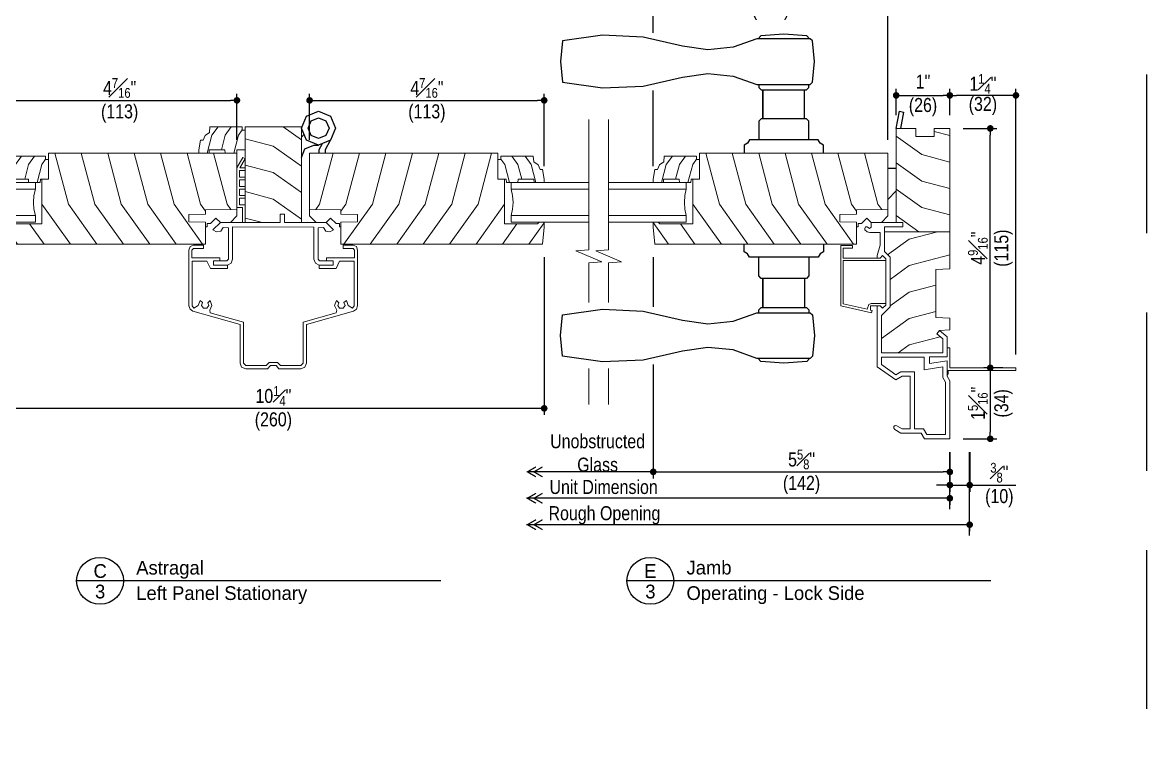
# Model space of a CAD drawing. Extents: x 0 to 323, y 0 to 44.
# Drawn here: x 80.74 to 102, y 22 to 35.99 of the extents above; entities that cross this region are included whole.
import ezdxf
from ezdxf.enums import TextEntityAlignment as Align

# ---------------------------------------------------------------- set-up
doc = ezdxf.new("R2010")
doc.units = 0
doc.header["$LTSCALE"] = 6
doc.header["$MEASUREMENT"] = 0
doc.linetypes.add('DASHED', pattern=[0.75, 0.5, -0.25])
doc.layers.get('0').update_dxf_attribs({"linetype": 'CONTINUOUS'})
doc.layers.get('Defpoints').update_dxf_attribs({"linetype": 'CONTINUOUS'})
for name, color, linetype in [('A-ANNO-DIMS', 3, 'CONTINUOUS'), ('A-ANNO-TEXT', 4, 'CONTINUOUS'), ('A-DETL-MBND', 8, 'CONTINUOUS')]:
    doc.layers.add(name, color=color, linetype=linetype)
doc.layers.add('A-DETL-MCUT', color=6, linetype='CONTINUOUS', lineweight=20)
doc.layers.add('A-DETL-PATT', color=8, linetype='CONTINUOUS', lineweight=5)
doc.layers.add('PLOT VIEW', color=1, linetype='DASHED', plot=False)
doc.styles.add('ADF Text', font='FRABK.TTF', dxfattribs={"width": 0.85})
doc.dimstyles.new('ADF 3 inches equals 1 foot', dxfattribs={"dimtxt": 0.265625, "dimasz": 0.125, "dimexe": 0.125, "dimexo": 0.25, "dimgap": 0.03125, "dimtad": 1, "dimdec": 6, "dimzin": 3, "dimdsep": 46, "dimlunit": 4, "dimtxsty": 'ADF Text', "dimblk": 'DOT', "dimcen": 0, "dimclrd": 256, "dimclre": 256, "dimclrt": 256, "dimadec": 0, "dimazin": 0, "dimtfac": 0.7, "dimtdec": 6, "dimtix": 1, "dimtmove": 0, "dimatfit": 0, "dimldrblk": 'DOT', "dimfxl": 0, "dimfrac": 1, "dimtolj": 1, "dimtzin": 4, "dimlwd": -1, "dimlwe": -1, "dimarcsym": 0})

# ---------------------------------------------------------------- blocks, each defined once
blk = doc.blocks.new('AW Detail Tag-flat-3')
at = {"layer": 'A-ANNO-TEXT'}
blk.add_line((6.886, 0), (0, 0), dxfattribs=at)
blk.add_circle((0.443, 0), 0.443, dxfattribs=at)
blk = doc.blocks.new('200 Series Sections')
at = {"layer": 'PLOT VIEW'}
blk.add_lwpolyline([(0, 44), (34, 44), (34, 0), (0, 0)], close=True, dxfattribs=at)
blk = doc.blocks.new('_DOT')
at = {"color": 0, "linetype": 'ByBlock'}
blk.add_line((-0.5, 0), (-1, 0), dxfattribs=at)
at = {"color": 0, "linetype": 'ByBlock', "const_width": 0.5}
blk.add_lwpolyline([(-0.25, 0, 1), (0.25, 0, 1)], format="xyb", close=True, dxfattribs=at)
blk = doc.blocks.new('*D128')
at = {"layer": 'A-ANNO-DIMS', "transparency": 16777216}
for p, q in [((98.53, 33.982), (99.17, 33.982)), ((99.045, 29.576), (99.045, 33.857)), ((99.28, 29.451), (98.92, 29.451))]:
    blk.add_line(p, q, dxfattribs=at)
at = {"layer": 'Defpoints', "color": 0, "transparency": 16777216}
for p in [(98.28, 33.982), (99.045, 33.982), (99.53, 29.451)]:
    blk.add_point(p, dxfattribs=at)
at = {"layer": 'A-ANNO-DIMS', "transparency": 16777216, "xscale": 0.125, "yscale": 0.125, "zscale": 0.125}
for p, rotation in [((99.045, 33.982), 90), ((99.045, 29.451), 270)]:
    blk.add_blockref('_DOT', p, dxfattribs=dict(at, rotation=rotation))
at = {"layer": 'A-ANNO-DIMS', "transparency": 16777216, "insert": (99.045, 31.716), "char_height": 0.26562, "attachment_point": 5, "rotation": 90, "style": 'ADF Text'}
blk.add_mtext('\\A1;4{\\H0.700000x;\\S9#16;}"\\P\\f [;\\fFranklin Gothic Book;(115)\\f]', dxfattribs=at)
blk = doc.blocks.new('*D129')
at = {"layer": 'A-ANNO-DIMS', "transparency": 16777216}
for p, q in [((99.28, 29.451), (98.92, 29.451)), ((99.045, 29.326), (99.045, 28.232)), ((98.53, 28.107), (99.17, 28.107))]:
    blk.add_line(p, q, dxfattribs=at)
at = {"layer": 'Defpoints', "color": 0, "transparency": 16777216}
for p in [(99.53, 29.451), (98.28, 28.107), (99.045, 28.107)]:
    blk.add_point(p, dxfattribs=at)
at = {"layer": 'A-ANNO-DIMS', "transparency": 16777216, "xscale": 0.125, "yscale": 0.125, "zscale": 0.125}
for p, rotation in [((99.045, 29.451), 90), ((99.045, 28.107), 270)]:
    blk.add_blockref('_DOT', p, dxfattribs=dict(at, rotation=rotation))
at = {"layer": 'A-ANNO-DIMS', "transparency": 16777216, "insert": (99.045, 28.779), "char_height": 0.26562, "attachment_point": 5, "rotation": 90, "style": 'ADF Text'}
blk.add_mtext('\\A1;1{\\H0.700000x;\\S5#16;}"\\P\\f [;\\fFranklin Gothic Book;(34)\\f]', dxfattribs=at)
blk = doc.blocks.new('*D130')
at = {"layer": 'A-ANNO-DIMS', "transparency": 16777216}
for p, q in [((97.264, 34.232), (97.264, 34.732)), ((98.28, 34.232), (98.28, 34.732)), ((97.389, 34.607), (98.155, 34.607))]:
    blk.add_line(p, q, dxfattribs=at)
at = {"layer": 'Defpoints', "color": 0, "transparency": 16777216}
for p in [(98.28, 34.607), (97.264, 33.982), (98.28, 33.982)]:
    blk.add_point(p, dxfattribs=at)
at = {"layer": 'A-ANNO-DIMS', "transparency": 16777216, "xscale": 0.125, "yscale": 0.125, "zscale": 0.125, "rotation": 180}
blk.add_blockref('_DOT', (97.264, 34.607), dxfattribs=at)
at = {"layer": 'A-ANNO-DIMS', "transparency": 16777216, "xscale": 0.125, "yscale": 0.125, "zscale": 0.125}
blk.add_blockref('_DOT', (98.28, 34.607), dxfattribs=at)
at = {"layer": 'A-ANNO-DIMS', "transparency": 16777216, "insert": (97.772, 34.607), "char_height": 0.26562, "attachment_point": 5, "style": 'ADF Text'}
blk.add_mtext('\\A1;1"\\P\\f [;\\fFranklin Gothic Book;(26)\\f]', dxfattribs=at)
blk = doc.blocks.new('*D131')
at = {"layer": 'A-ANNO-DIMS', "transparency": 16777216}
for p, q in [((98.28, 27.857), (98.28, 27.107)), ((98.655, 27.857), (98.655, 27.107)), ((98.155, 27.232), (98.03, 27.232)), ((98.28, 27.232), (98.655, 27.232)), ((98.78, 27.232), (99.528, 27.232))]:
    blk.add_line(p, q, dxfattribs=at)
at = {"layer": 'Defpoints', "color": 0, "transparency": 16777216}
for p in [(98.28, 28.107), (98.655, 28.107), (98.655, 27.232)]:
    blk.add_point(p, dxfattribs=at)
at = {"layer": 'A-ANNO-DIMS', "transparency": 16777216, "xscale": 0.125, "yscale": 0.125, "zscale": 0.125}
blk.add_blockref('_DOT', (98.28, 27.232), dxfattribs=at)
at = {"layer": 'A-ANNO-DIMS', "transparency": 16777216, "xscale": 0.125, "yscale": 0.125, "zscale": 0.125, "rotation": 180}
blk.add_blockref('_DOT', (98.655, 27.232), dxfattribs=at)
at = {"layer": 'A-ANNO-DIMS', "transparency": 16777216, "insert": (99.216, 27.232), "char_height": 0.26562, "attachment_point": 5, "style": 'ADF Text'}
blk.add_mtext('\\A1;{\\H0.700000x;\\S3#8;}"\\P\\f [;\\fFranklin Gothic Book;(10)\\f]', dxfattribs=at)
blk = doc.blocks.new('*D132')
at = {"layer": 'A-ANNO-DIMS', "transparency": 16777216}
for p, q in [((92.67, 29.514), (92.67, 27.357)), ((98.28, 27.857), (98.28, 27.357)), ((92.795, 27.482), (98.155, 27.482))]:
    blk.add_line(p, q, dxfattribs=at)
at = {"layer": 'Defpoints', "color": 0, "transparency": 16777216}
for p in [(92.67, 29.764), (98.28, 28.107), (98.28, 27.482)]:
    blk.add_point(p, dxfattribs=at)
at = {"layer": 'A-ANNO-DIMS', "transparency": 16777216, "xscale": 0.125, "yscale": 0.125, "zscale": 0.125, "rotation": 180}
blk.add_blockref('_DOT', (92.67, 27.482), dxfattribs=at)
at = {"layer": 'A-ANNO-DIMS', "transparency": 16777216, "xscale": 0.125, "yscale": 0.125, "zscale": 0.125}
blk.add_blockref('_DOT', (98.28, 27.482), dxfattribs=at)
at = {"layer": 'A-ANNO-DIMS', "transparency": 16777216, "insert": (95.475, 27.482), "char_height": 0.26562, "attachment_point": 5, "style": 'ADF Text'}
blk.add_mtext('\\A1;5{\\H0.700000x;\\S5#8;}"\\P\\f [;\\fFranklin Gothic Book;(142)\\f]', dxfattribs=at)
blk = doc.blocks.new('*D133')
at = {"layer": 'A-ANNO-DIMS', "transparency": 16777216}
for p, q in [((92.67, 35.793), (92.67, 36.579)), ((97.108, 33.763), (97.108, 36.579)), ((96.983, 36.454), (92.795, 36.454))]:
    blk.add_line(p, q, dxfattribs=at)
at = {"layer": 'Defpoints', "color": 0, "transparency": 16777216}
for p in [(92.67, 36.454), (92.67, 35.543), (97.108, 33.513)]:
    blk.add_point(p, dxfattribs=at)
at = {"layer": 'A-ANNO-DIMS', "transparency": 16777216, "xscale": 0.125, "yscale": 0.125, "zscale": 0.125, "rotation": 180}
blk.add_blockref('_DOT', (92.67, 36.454), dxfattribs=at)
at = {"layer": 'A-ANNO-DIMS', "transparency": 16777216, "xscale": 0.125, "yscale": 0.125, "zscale": 0.125}
blk.add_blockref('_DOT', (97.108, 36.454), dxfattribs=at)
at = {"layer": 'A-ANNO-DIMS', "transparency": 16777216, "insert": (94.889, 36.454), "char_height": 0.26562, "attachment_point": 5, "style": 'ADF Text'}
blk.add_mtext('\\A1;4{\\H0.700000x;\\S7#16;}"\\P\\f [;\\fFranklin Gothic Book;(113)\\f]', dxfattribs=at)
blk = doc.blocks.new('AW Detail Arrow')
at = {"layer": 'A-ANNO-DIMS', "const_width": 0.0234}
for points in [[(-0.094, 0.286), (0, 0.123), (0.094, 0.286)], [(-0.094, 0.162), (0, 0), (0.094, 0.162)]]:
    blk.add_lwpolyline(points, dxfattribs=at)
blk = doc.blocks.new('AW Detail Arrow Text Right')
at = {"layer": 'A-ANNO-TEXT', "rotation": 270}
for p in [(0, 0), (0, -0.5), (0, -1)]:
    blk.add_blockref('AW Detail Arrow', p, dxfattribs=at)
at = {"layer": 'A-ANNO-DIMS', "char_height": 0.26562, "attachment_point": 5, "style": 'ADF Text'}
for s, insert in [('\\A1;Unobstructed\\PGlass', (1.328, 0.356)), ('\\A1;Unit Dimension', (1.442, -0.288)), ('\\A1;Rough Opening', (1.457, -0.822))]:
    blk.add_mtext(s, dxfattribs=dict(at, insert=insert))
blk = doc.blocks.new('AW Detail Tag-flat-2')
at = {"layer": 'A-ANNO-TEXT'}
blk.add_line((6.886, 0), (0, 0), dxfattribs=at)
blk.add_circle((0.443, 0), 0.443, dxfattribs=at)
blk = doc.blocks.new('*D150')
at = {"layer": 'A-ANNO-DIMS', "transparency": 16777216}
for p, q in [((80.357, 31.544), (80.357, 28.559)), ((90.607, 31.544), (90.607, 28.559)), ((90.482, 28.684), (80.482, 28.684))]:
    blk.add_line(p, q, dxfattribs=at)
at = {"layer": 'Defpoints', "color": 0, "transparency": 16777216}
for p in [(80.357, 31.794), (90.607, 31.794), (80.357, 28.684)]:
    blk.add_point(p, dxfattribs=at)
at = {"layer": 'A-ANNO-DIMS', "transparency": 16777216, "xscale": 0.125, "yscale": 0.125, "zscale": 0.125, "rotation": 180}
blk.add_blockref('_DOT', (80.357, 28.684), dxfattribs=at)
at = {"layer": 'A-ANNO-DIMS', "transparency": 16777216, "xscale": 0.125, "yscale": 0.125, "zscale": 0.125}
blk.add_blockref('_DOT', (90.607, 28.684), dxfattribs=at)
at = {"layer": 'A-ANNO-DIMS', "transparency": 16777216, "insert": (85.484, 28.684), "char_height": 0.26562, "attachment_point": 5, "style": 'ADF Text'}
blk.add_mtext('\\A1;10{\\H0.700000x;\\S1#4;}"\\P\\f [;\\fFranklin Gothic Book;(260)\\f]', dxfattribs=at)
blk = doc.blocks.new('*D151')
at = {"layer": 'A-ANNO-DIMS', "transparency": 16777216}
for p, q in [((80.357, 33.269), (80.357, 34.638)), ((80.482, 34.513), (84.67, 34.513)), ((84.795, 33.763), (84.795, 34.638))]:
    blk.add_line(p, q, dxfattribs=at)
at = {"layer": 'Defpoints', "color": 0, "transparency": 16777216}
for p in [(84.795, 34.513), (84.795, 33.513), (80.357, 33.019)]:
    blk.add_point(p, dxfattribs=at)
at = {"layer": 'A-ANNO-DIMS', "transparency": 16777216, "xscale": 0.125, "yscale": 0.125, "zscale": 0.125, "rotation": 180}
blk.add_blockref('_DOT', (80.357, 34.513), dxfattribs=at)
at = {"layer": 'A-ANNO-DIMS', "transparency": 16777216, "xscale": 0.125, "yscale": 0.125, "zscale": 0.125}
blk.add_blockref('_DOT', (84.795, 34.513), dxfattribs=at)
at = {"layer": 'A-ANNO-DIMS', "transparency": 16777216, "insert": (82.576, 34.513), "char_height": 0.26562, "attachment_point": 5, "style": 'ADF Text'}
blk.add_mtext('\\A1;4{\\H0.700000x;\\S7#16;}"\\P\\f [;\\fFranklin Gothic Book;(113)\\f]', dxfattribs=at)
blk = doc.blocks.new('*D152')
at = {"layer": 'A-ANNO-DIMS', "transparency": 16777216}
for p, q in [((86.169, 33.763), (86.169, 34.638)), ((86.294, 34.513), (90.482, 34.513)), ((90.607, 33.269), (90.607, 34.638))]:
    blk.add_line(p, q, dxfattribs=at)
at = {"layer": 'Defpoints', "color": 0, "transparency": 16777216}
for p in [(90.607, 34.513), (86.169, 33.513), (90.607, 33.019)]:
    blk.add_point(p, dxfattribs=at)
at = {"layer": 'A-ANNO-DIMS', "transparency": 16777216, "xscale": 0.125, "yscale": 0.125, "zscale": 0.125, "rotation": 180}
blk.add_blockref('_DOT', (86.169, 34.513), dxfattribs=at)
at = {"layer": 'A-ANNO-DIMS', "transparency": 16777216, "xscale": 0.125, "yscale": 0.125, "zscale": 0.125}
blk.add_blockref('_DOT', (90.607, 34.513), dxfattribs=at)
at = {"layer": 'A-ANNO-DIMS', "transparency": 16777216, "insert": (88.388, 34.513), "char_height": 0.26562, "attachment_point": 5, "style": 'ADF Text'}
blk.add_mtext('\\A1;4{\\H0.700000x;\\S7#16;}"\\P\\f [;\\fFranklin Gothic Book;(113)\\f]', dxfattribs=at)
blk = doc.blocks.new('400 Series Door Glass Stop-flat-6')
at = {"layer": 'A-DETL-MCUT'}
blk.add_lwpolyline([(0.758, -0.102), (0.797, -0.19), (0.844, -0.19), (0.875, -0.376), (0.875, -0.438), (0.684, -0.438), (0.679, -0.376), (0.383, -0.376), (0.378, -0.438), (0.161, -0.438), (0.156, -0.376), (0, -0.376), (0, 0), (0.057, 0), (0.057, 0.062), (0.667, 0.062), (0.677, -0.048), (0.758, -0.102)], dxfattribs=at)
at = {"layer": 'A-DETL-PATT'}
for points in [[(0.218, -0.438), (0.128, -0.097), (0.057, 0.002)], [(0.451, -0.376), (0.378, -0.097), (0.264, 0.062)], [(0.718, -0.438), (0.628, -0.097), (0.514, 0.062)]]:
    blk.add_lwpolyline(points, dxfattribs=at)
blk = doc.blocks.new('3_4 Glass-flat-4')
at = {"layer": 'A-DETL-MCUT'}
for p, q in [((0, -0.125), (1.469, -0.125)), ((1.469, -0.625), (0, -0.625))]:
    blk.add_line(p, q, dxfattribs=at)
blk.add_lwpolyline([(1.469, 0), (0, 0), (0, -0.125), (0.027, -0.247), (0.036, -0.375), (0.027, -0.503), (0, -0.625), (0, -0.75), (1.469, -0.75)], dxfattribs=at)
at = {"layer": 'A-DETL-MCUT', "const_width": 0.0000001}
for points in [[(0.186, -0.625), (0.186, -0.586), (0.067, -0.538), (0.067, -0.212), (0.186, -0.164), (0.186, -0.125)], [(0.375, -0.125), (0.375, -0.625)]]:
    blk.add_lwpolyline(points, dxfattribs=at)
blk = doc.blocks.new('400 Series Door Glass Stop-flat-5')
at = {"layer": 'A-DETL-MCUT'}
blk.add_lwpolyline([(0.758, -0.102), (0.797, -0.19), (0.844, -0.19), (0.875, -0.376), (0.875, -0.438), (0.684, -0.438), (0.679, -0.376), (0.383, -0.376), (0.378, -0.438), (0.161, -0.438), (0.156, -0.376), (0, -0.376), (0, 0), (0.057, 0), (0.057, 0.062), (0.667, 0.062), (0.677, -0.048), (0.758, -0.102)], dxfattribs=at)
at = {"layer": 'A-DETL-PATT'}
for points in [[(0.218, -0.438), (0.128, -0.097), (0.057, 0.002)], [(0.451, -0.376), (0.378, -0.097), (0.264, 0.062)], [(0.718, -0.438), (0.628, -0.097), (0.514, 0.062)]]:
    blk.add_lwpolyline(points, dxfattribs=at)
blk = doc.blocks.new('400 Series Inswing Stile Rail')
at = {"layer": 'A-DETL-MCUT'}
blk.add_lwpolyline([(3.688, -1.337), (3.688, -0.494), (3.563, -0.494), (3.563, 0), (0, 0), (0, -1.063), (0.594, -1.073), (0.594, -1.157), (0.907, -1.162), (0.907, -1.301), (0.594, -1.306), (0.594, -1.719), (4.407, -1.719), (4.438, -1.4), (4.438, -1.306), (4.344, -1.306), (4.313, -1.337)], close=True, dxfattribs=at)
blk.add_lwpolyline([(0, -1.063), (0, -1.188), (0.123, -1.313), (0.313, -1.313), (0.398, -1.227), (0.5, -1.331), (0.563, -1.331), (0.563, -1.393), (0.594, -1.393)], dxfattribs=at)
at = {"layer": 'A-DETL-PATT'}
for points in [[(0.444, 0), (0.188, -0.965), (0.117, -1.065)], [(0.944, 0), (0.688, -0.965), (0.594, -1.097)], [(1.444, 0), (1.188, -0.965), (0.649, -1.719)], [(1.944, 0), (1.688, -0.965), (1.149, -1.719)], [(2.444, 0), (2.188, -0.965), (1.649, -1.719)], [(2.944, 0), (2.688, -0.965), (2.149, -1.719)], [(3.444, 0), (3.188, -0.965), (2.649, -1.719)], [(3.688, -0.965), (3.149, -1.719)], [(3.922, -1.337), (3.649, -1.719)], [(4.438, -1.315), (4.149, -1.719)]]:
    blk.add_lwpolyline(points, dxfattribs=at)
at = {"layer": 'A-DETL-MCUT'}
for name, p in [('400 Series Door Glass Stop-flat-5', (3.563, -0.118)), ('3_4 Glass-flat-4', (3.813, -0.556))]:
    blk.add_blockref(name, p, dxfattribs=at)
blk = doc.blocks.new('400 Series Inswing Door Post')
at = {"layer": 'A-DETL-MBND'}
blk.add_line((0.531, -0.194), (0.584, -0.141), dxfattribs=at)
for points in [[(1.085, -0.254), (0.858, -0.348), (0.631, -0.254), (0.537, -0.027), (0.631, 0.2), (0.858, 0.295), (1.085, 0.2), (1.179, -0.027)], [(0.997, -0.166), (0.858, -0.224), (0.719, -0.166), (0.661, -0.027), (0.719, 0.112), (0.858, 0.17), (0.997, 0.112), (1.055, -0.027)]]:
    blk.add_lwpolyline(points, close=True, dxfattribs=at)
for points in [[(0.531, -0.584), (0.6, -0.418), (0.767, -0.348), (0.858, -0.348)], [(0.87, -0.5), (0.87, -0.433), (0.933, -0.317)], [(0.988, -0.5), (0.988, -0.433), (1.085, -0.254)]]:
    blk.add_lwpolyline(points, dxfattribs=at)
at = {"layer": 'A-DETL-MCUT'}
for points in [[(0.531, -1.813), (0.531, 0), (-0.531, 0), (-0.531, -1.813)], [(-0.687, -0.776), (-0.574, -0.581), (-0.531, -0.606), (-0.63, -0.778), (-0.531, -0.778), (-0.531, -0.828), (-0.638, -0.828), (-0.638, -0.953), (-0.531, -0.953), (-0.531, -1.003), (-0.638, -1.003), (-0.638, -1.128), (-0.531, -1.128), (-0.531, -1.178), (-0.638, -1.178), (-0.638, -1.303), (-0.531, -1.303), (-0.531, -1.353), (-0.638, -1.353), (-0.638, -1.478), (-0.531, -1.478), (-0.531, -1.813), (-0.581, -1.813), (-0.581, -1.528), (-0.687, -1.528)], [(-0.868, -2.621), (-0.799, -2.582), (-0.769, -2.508), (-0.769, -1.896), (0.769, -1.898), (0.769, -2.508), (0.799, -2.582), (0.868, -2.621)]]:
    blk.add_lwpolyline(points, dxfattribs=at)
at = {"layer": 'A-DETL-MCUT', "linetype": 'Continuous'}
blk.add_lwpolyline([(1.008, -2.539), (0.876, -2.539), (0.849, -2.508), (0.849, -1.915), (0.948, -1.907), (0.994, -1.973), (1.072, -1.99), (1.14, -1.95), (0.998, -1.813), (0.211, -1.813), (0.211, -1.656), (0.131, -1.656), (0.131, -1.813), (-1.001, -1.813), (-1.141, -1.949), (-1.072, -1.99), (-0.994, -1.973), (-0.948, -1.907), (-0.849, -1.915), (-0.849, -2.508), (-0.876, -2.539), (-1.008, -2.539)], dxfattribs=at)
blk.add_lwpolyline([(-0.08, -4.46), (-0.135, -4.517), (-0.522, -4.517), (-0.566, -4.473), (-0.566, -3.701), (-1.191, -3.521), (-1.202, -3.473), (-1.159, -3.381), (-1.195, -3.286), (-1.24, -3.329), (-1.221, -3.381), (-1.256, -3.436), (-1.322, -3.436), (-1.357, -3.381), (-1.337, -3.328), (-1.383, -3.286), (-1.419, -3.381), (-1.501, -3.431), (-1.533, -3.388), (-1.533, -2.542), (-1.256, -2.542), (-1.187, -2.683), (-0.868, -2.683), (-0.868, -2.621), (-1.133, -2.621), (-1.133, -2.539), (-1.008, -2.539), (-1.008, -2.482), (-1.539, -2.482), (-1.539, -2.336), (-1.509, -2.304), (-1.321, -2.304), (-1.321, -2.242), (-1.509, -2.242), (-1.572, -2.269), (-1.594, -2.333), (-1.594, -3.388), (-1.575, -3.451), (-1.52, -3.488), (-0.627, -3.745), (-0.627, -4.473), (-0.598, -4.549), (-0.522, -4.58), (-0.108, -4.58), (-0.053, -4.521), (0.053, -4.521), (0.108, -4.58), (0.522, -4.58), (0.598, -4.549), (0.627, -4.473), (0.627, -3.745), (1.52, -3.488), (1.575, -3.451), (1.594, -3.388), (1.594, -2.333), (1.572, -2.269), (1.509, -2.242), (1.321, -2.242), (1.321, -2.304), (1.509, -2.304), (1.539, -2.336), (1.539, -2.482), (1.008, -2.482), (1.008, -2.539), (1.133, -2.539), (1.133, -2.621), (0.868, -2.621), (0.868, -2.683), (1.187, -2.683), (1.256, -2.542), (1.533, -2.542), (1.533, -3.388), (1.501, -3.431), (1.419, -3.381), (1.383, -3.286), (1.337, -3.328), (1.357, -3.381), (1.322, -3.436), (1.256, -3.436), (1.221, -3.381), (1.24, -3.329), (1.195, -3.286), (1.159, -3.381), (1.202, -3.473), (1.191, -3.521), (0.566, -3.701), (0.566, -4.473), (0.522, -4.518), (0.135, -4.518), (0.08, -4.46)], close=True, dxfattribs=at)
at = {"layer": 'A-DETL-PATT'}
for points in [[(0.186, 0), (0.531, -0.247)], [(-0.531, -0.227), (0, -0.367), (0.531, -0.747)], [(-0.531, -0.727), (0, -0.867), (0.531, -1.247)], [(-0.531, -1.227), (0, -1.367), (0.531, -1.747)], [(-0.531, -1.727), (-0.205, -1.813)]]:
    blk.add_lwpolyline(points, dxfattribs=at)
at = {"layer": 'A-DETL-MCUT', "xscale": -1}
for name, p in [('400 Series Door Glass Stop-flat-6', (-0.531, -0.062)), ('400 Series Inswing Stile Rail', (-0.687, -0.5))]:
    blk.add_blockref(name, p, dxfattribs=at)
at = {"layer": 'A-DETL-MCUT'}
blk.add_blockref('400 Series Inswing Stile Rail', (0.687, -0.5), dxfattribs=at)
blk = doc.blocks.new('400 Series Inswing Hinged Door Handle-flat-1')
at = {"layer": 'A-DETL-MBND'}
for p, q in [((1.574, -0.65), (1.574, -1.2)), ((2.364, -1.2), (2.364, -0.65))]:
    blk.add_line(p, q, dxfattribs=at)
for points in [[(1.219, 0), (1.219, -0.15), (1.281, -0.188), (1.319, -0.25), (2.619, -0.25), (2.657, -0.188), (2.719, -0.15), (2.719, 0)], [(1.494, -0.25), (1.494, -0.605), (1.539, -0.65), (2.399, -0.65), (2.444, -0.605), (2.444, -0.25)], [(1.574, -0.65), (1.574, -1.2)], [(2.364, -0.65), (2.364, -1.2)], [(2.444, -1.3), (2.444, -1.245), (2.399, -1.2), (1.539, -1.2), (1.494, -1.245), (1.494, -1.3)], [(1.484, -2.166), (1.532, -2.222), (1.969, -2.254), (2.406, -2.222), (2.454, -2.166)]]:
    blk.add_lwpolyline(points, dxfattribs=at)
blk.add_lwpolyline([(5.396, -1.235), (4.63, -1.268), (3.882, -1.441), (3.406, -1.508), (2.929, -1.46), (2.476, -1.3), (1.47, -1.3), (1.425, -1.341), (1.391, -1.733), (1.425, -2.125), (1.47, -2.166), (2.476, -2.166), (2.929, -2.006), (3.406, -1.958), (3.882, -2.025), (4.63, -2.198), (5.396, -2.231), (6.157, -2.125), (6.191, -1.733), (6.157, -1.341)], close=True, dxfattribs=at)
blk = doc.blocks.new('400 Series Inswing Hinged Door Handle-flat-2')
at = {"layer": 'A-DETL-MBND'}
for p, q in [((1.574, 0.65), (1.574, 1.2)), ((2.364, 1.2), (2.364, 0.65))]:
    blk.add_line(p, q, dxfattribs=at)
blk.add_lwpolyline([(5.396, 1.235), (4.63, 1.268), (3.882, 1.441), (3.406, 1.508), (2.929, 1.46), (2.476, 1.3), (1.47, 1.3), (1.425, 1.341), (1.391, 1.733), (1.425, 2.125), (1.47, 2.166), (2.476, 2.166), (2.929, 2.006), (3.406, 1.958), (3.882, 2.025), (4.63, 2.198), (5.396, 2.231), (6.157, 2.125), (6.191, 1.733), (6.157, 1.341)], close=True, dxfattribs=at)
for points in [[(1.484, 2.166), (1.532, 2.222), (1.969, 2.254), (2.406, 2.222), (2.454, 2.166)], [(2.444, 1.3), (2.444, 1.245), (2.399, 1.2), (1.539, 1.2), (1.494, 1.245), (1.494, 1.3)], [(1.574, 0.65), (1.574, 1.2)], [(2.364, 0.65), (2.364, 1.2)], [(1.494, 0.25), (1.494, 0.605), (1.539, 0.65), (2.399, 0.65), (2.444, 0.605), (2.444, 0.25)], [(1.219, 0), (1.219, 0.15), (1.281, 0.188), (1.319, 0.25), (2.619, 0.25), (2.657, 0.188), (2.719, 0.15), (2.719, 0)]]:
    blk.add_lwpolyline(points, dxfattribs=at)
blk = doc.blocks.new('3_4 Glass-flat-6')
at = {"layer": 'A-DETL-MCUT'}
for p, q in [((0, -0.125), (1.469, -0.125)), ((1.469, -0.625), (0, -0.625))]:
    blk.add_line(p, q, dxfattribs=at)
blk.add_lwpolyline([(1.469, 0), (0, 0), (0, -0.125), (0.027, -0.247), (0.036, -0.375), (0.027, -0.503), (0, -0.625), (0, -0.75), (1.469, -0.75)], dxfattribs=at)
at = {"layer": 'A-DETL-MCUT', "const_width": 0.0000001}
for points in [[(0.186, -0.625), (0.186, -0.586), (0.067, -0.538), (0.067, -0.212), (0.186, -0.164), (0.186, -0.125)], [(0.375, -0.125), (0.375, -0.625)]]:
    blk.add_lwpolyline(points, dxfattribs=at)
blk = doc.blocks.new('400 Series Door Glass Stop-flat-9')
at = {"layer": 'A-DETL-MCUT'}
blk.add_lwpolyline([(0.758, -0.102), (0.797, -0.19), (0.844, -0.19), (0.875, -0.376), (0.875, -0.438), (0.684, -0.438), (0.679, -0.376), (0.383, -0.376), (0.378, -0.438), (0.161, -0.438), (0.156, -0.376), (0, -0.376), (0, 0), (0.057, 0), (0.057, 0.062), (0.667, 0.062), (0.677, -0.048), (0.758, -0.102)], dxfattribs=at)
at = {"layer": 'A-DETL-PATT'}
for points in [[(0.218, -0.438), (0.128, -0.097), (0.057, 0.002)], [(0.451, -0.376), (0.378, -0.097), (0.264, 0.062)], [(0.718, -0.438), (0.628, -0.097), (0.514, 0.062)]]:
    blk.add_lwpolyline(points, dxfattribs=at)
blk = doc.blocks.new('400 Series Stile Rail-flat-4')
at = {"layer": 'A-DETL-MCUT'}
for p, q in [((0, -1.063), (0, -1.188)), ((0, -1.188), (0.123, -1.313)), ((0.313, -1.313), (0.398, -1.227)), ((0.5, -1.331), (0.398, -1.227)), ((0.563, -1.331), (0.5, -1.331)), ((0.563, -1.393), (0.563, -1.331)), ((0.594, -1.393), (0.563, -1.393))]:
    blk.add_line(p, q, dxfattribs=at)
for points in [[(-0.156, -1.313), (-0.156, 0.469), (-0.532, 0.469), (-0.532, 0.313), (-0.874, 0.313), (-0.874, 0.469), (-1.172, 0.469), (-1.172, -2.186), (-0.906, -2.2), (-0.906, -3.107), (-1.172, -3.121), (-1.172, -3.341), (-0.974, -3.356)], [(0.203, -2.89), (0.203, -4.044), (-0.148, -4.289), (-0.27, -4.219), (-0.422, -4.219), (-0.422, -5.219), (-0.27, -5.219), (-0.171, -5.162), (-0.14, -5.157), (-0.115, -5.176), (-0.112, -5.207), (-0.131, -5.231), (-0.248, -5.299), (-0.629, -5.299), (-0.691, -5.406), (-1.172, -5.406), (-1.172, -4.309), (-1.122, -4.223), (-1.122, -3.929), (-0.785, -3.982), (-0.785, -3.855), (-1.122, -3.855), (-1.122, -3.475), (-0.974, -3.356), (-0.924, -3.419), (-1.042, -3.513), (-1.042, -3.779), (0.123, -3.779), (0.123, -3.071), (-0.041, -2.908), (-0.041, -1.967), (0.063, -1.864), (0.063, -1.393), (-0.281, -1.393), (-0.281, -1.313), (0.313, -1.313), (0.313, -1.403), (0.347, -1.423), (0.392, -1.397), (0.423, -1.397), (0.438, -1.424), (0.438, -1.452), (0.393, -1.489), (0.344, -1.5), (0.143, -1.5), (0.143, -1.744), (0.203, -1.938), (0.203, -1.984)], [(0.063, -1.487), (-1.172, -1.487)], [(0.039, -2.843), (0.315, -2.843), (0.358, -2.861), (0.394, -2.951), (0.844, -2.85), (0.844, -2.031), (0.039, -2.031), (0.039, -2), (0.101, -1.939), (0.146, -1.984), (0.844, -1.984), (0.844, -1.797), (0.672, -1.797), (0.672, -1.75), (0.891, -1.75), (0.891, -2.887), (0.307, -3.019), (0.298, -2.976), (0.328, -2.969), (0.328, -2.89), (0.146, -2.89), (0.101, -2.936), (0.039, -2.875), (0.039, -2.031)]]:
    blk.add_lwpolyline(points, dxfattribs=at)
for points in [[(3.688, -1.337), (3.688, -0.494), (3.563, -0.494), (3.563, 0), (0, 0), (0, -1.063), (0.594, -1.073), (0.594, -1.157), (0.907, -1.162), (0.907, -1.301), (0.594, -1.306), (0.594, -1.719), (4.407, -1.719), (4.438, -1.4), (4.438, -1.306), (4.344, -1.306), (4.313, -1.337)], [(-0.675, -5.219), (-0.502, -5.219), (-0.502, -4.139), (-0.248, -4.139), (-0.152, -4.195), (0.123, -4.002), (0.123, -3.859), (-0.685, -3.859), (-0.685, -4.099), (-1.042, -4.043), (-1.042, -4.244), (-1.092, -4.331), (-1.092, -5.326), (-0.737, -5.326)]]:
    blk.add_lwpolyline(points, close=True, dxfattribs=at)
at = {"layer": 'A-DETL-PATT'}
for points in [[(-1.172, 0.332), (-0.874, 0.411)], [(-1.172, -0.168), (-0.643, -0.028), (-0.156, 0.32)], [(0.444, 0), (0.188, -0.965), (0.117, -1.065)], [(0.944, 0), (0.688, -0.965), (0.594, -1.097)], [(1.444, 0), (1.188, -0.965), (0.649, -1.719)], [(1.944, 0), (1.688, -0.965), (1.149, -1.719)], [(2.444, 0), (2.188, -0.965), (1.649, -1.719)], [(2.944, 0), (2.688, -0.965), (2.149, -1.719)], [(3.444, 0), (3.188, -0.965), (2.649, -1.719)], [(-1.172, -0.668), (-0.643, -0.528), (-0.156, -0.18)], [(-1.172, -1.168), (-0.643, -1.028), (-0.156, -0.68)], [(3.688, -0.965), (3.149, -1.719)], [(-0.585, -1.487), (-0.156, -1.18)], [(-0.94, -1.487), (-0.404, -1.629), (0.005, -1.921)], [(3.922, -1.337), (3.649, -1.719)], [(4.438, -1.315), (4.149, -1.719)], [(-1.172, -1.925), (-0.404, -2.129), (-0.041, -2.389)], [(-0.906, -2.496), (-0.404, -2.629), (-0.041, -2.889)], [(-0.906, -2.996), (-0.404, -3.129), (0.123, -3.506)], [(-0.992, -3.473), (-0.404, -3.629), (-0.194, -3.779)]]:
    blk.add_lwpolyline(points, dxfattribs=at)
at = {"layer": 'A-DETL-MCUT'}
for name, p in [('400 Series Door Glass Stop-flat-9', (3.563, -0.118)), ('3_4 Glass-flat-6', (3.813, -0.556))]:
    blk.add_blockref(name, p, dxfattribs=at)
blk = doc.blocks.new('400 Series Inswing Door Lock Jamb')
at = {"layer": 'A-DETL-MBND'}
for points in [[(-1.391, 4.532), (-1.327, 4.856), (-1.249, 4.841), (-1.309, 4.532)], [(-1.391, 3.77), (-1.547, 3.77)], [(-1.391, 3.353), (-1.547, 3.184)]]:
    blk.add_lwpolyline(points, dxfattribs=at)
at = {"layer": 'A-DETL-MCUT'}
blk.add_lwpolyline([(-0.425, -0.138), (-0.405, -0.113), (-0.405, -0.05), (0.875, -0.05), (0.875, 0), (-0.377, 0), (-0.377, 0.38), (-0.425, 0.38)], dxfattribs=at)
at = {"layer": 'A-DETL-MCUT', "xscale": -1}
for name, p in [('400 Series Inswing Hinged Door Handle-flat-2', (-1.547, 4.063)), ('400 Series Stile Rail-flat-4', (-1.547, 4.063)), ('400 Series Inswing Hinged Door Handle-flat-1', (-1.547, 2.344))]:
    blk.add_blockref(name, p, dxfattribs=at)
blk = doc.blocks.new('Breakline With Space 1')
at = {"layer": 'A-DETL-MCUT'}
for points in [[(0, 2.593), (0, 0.124), (-0.244, 0.102), (0.244, -0.102), (0, -0.124), (0, -0.876)], [(0, -2.123), (0, -2.802)]]:
    blk.add_lwpolyline(points, dxfattribs=at)
blk = doc.blocks.new('*D242')
at = {"layer": 'A-ANNO-DIMS', "transparency": 16777216}
for p, q in [((98.28, 34.232), (98.28, 34.732)), ((99.53, 29.701), (99.53, 34.732)), ((99.405, 34.607), (98.405, 34.607))]:
    blk.add_line(p, q, dxfattribs=at)
at = {"layer": 'Defpoints', "color": 0, "transparency": 16777216}
for p in [(98.28, 34.607), (98.28, 33.982), (99.53, 29.451)]:
    blk.add_point(p, dxfattribs=at)
at = {"layer": 'A-ANNO-DIMS', "transparency": 16777216, "xscale": 0.125, "yscale": 0.125, "zscale": 0.125, "rotation": 180}
blk.add_blockref('_DOT', (98.28, 34.607), dxfattribs=at)
at = {"layer": 'A-ANNO-DIMS', "transparency": 16777216, "xscale": 0.125, "yscale": 0.125, "zscale": 0.125}
blk.add_blockref('_DOT', (99.53, 34.607), dxfattribs=at)
at = {"layer": 'A-ANNO-DIMS', "transparency": 16777216, "char_height": 0.26562, "attachment_point": 5, "style": 'ADF Text'}
for s, insert in [('\\A1;1{\\H0.700000x;\\S1#4;}"', (98.905, 34.828)), ('\\A1;\\f [;\\fFranklin Gothic Book;(32)\\f]', (98.905, 34.407))]:
    blk.add_mtext(s, dxfattribs=dict(at, insert=insert))

msp = doc.modelspace()

# ---------------------------------------------------------------- linework, layer by layer
at = {"layer": 'A-ANNO-DIMS'}
for p, q in [((92.6697509, 33.2691525), (92.6697509, 34.7006336)), ((92.6697509, 31.5441525), (92.6697509, 30.6066713)), ((98.2795375, 26.7771525), (98.2797509, 27.8571525)), ((98.6545375, 26.2771525), (98.6545375, 27.8571525)), ((92.6697509, 27.4821525), (90.2890853, 27.4821525)), ((98.2795375, 26.9821525), (90.2735108, 26.9821525)), ((98.6545375, 26.4821525), (90.2735108, 26.4821525))]:
    msp.add_line(p, q, dxfattribs=at)

# ---------------------------------------------------------------- block references
msp.add_blockref('AW Detail Arrow Text Right', (90.2890853, 27.4821525), dxfattribs=at)
at = {"layer": 'A-ANNO-DIMS', "xscale": -0.125, "yscale": 0.125, "zscale": 0.125, "rotation": 270}
for p in [(98.2795375, 26.9821525), (98.6545375, 26.4821525)]:
    msp.add_blockref('_DOT', p, dxfattribs=at)
at = {"layer": 'A-ANNO-TEXT'}
msp.add_blockref('200 Series Sections', (68.0000016, -0.0000001), dxfattribs=at)
at = {"layer": 'A-DETL-MCUT'}
for name, p in [('400 Series Inswing Door Lock Jamb', (98.6545375, 29.4505077)), ('400 Series Inswing Door Post', (85.4818789, 34.0131525)), ('Breakline With Space 1', (91.4508149, 31.5607138)), ('Breakline With Space 1', (91.8258149, 31.5607138)), ('AW Detail Tag-flat-2', (81.762968, 25.4202708)), ('AW Detail Tag-flat-3', (92.170844, 25.4202708))]:
    msp.add_blockref(name, p, dxfattribs=at)

# ---------------------------------------------------------------- texts
at = {"layer": 'A-ANNO-TEXT', "style": 'ADF Text'}
for s, p in [('C', (82.2075642, 25.3972052)), ('E', (92.6154403, 25.3972052))]:
    msp.add_text(s, height=0.2604167, dxfattribs=at).set_placement(p, align=Align.BOTTOM_CENTER)
for p in [(82.2075642, 25.3473858), (92.6154403, 25.3473858)]:
    msp.add_text('3', height=0.2604167, dxfattribs=at).set_placement(p, align=Align.TOP_CENTER)
at = {"layer": 'A-ANNO-TEXT', "width": 3.81698722, "line_spacing_factor": 1.04, "style": 'ADF Text'}
for s, insert, char_height, attachment_point in [('{\\W1;Astragal}', (82.890135, 25.4592573), 0.260416667, 7), ('{\\W1;Jamb}', (93.2986889, 25.5361807), 0.26041667, 7), ('{\\W1;Left Panel Stationary}', (82.890135, 25.3176065), 0.260416667, 1), ('{\\W1;Operating - Lock Side}', (93.2986889, 25.3176065), 0.260416667, 1)]:
    msp.add_mtext(s, dxfattribs=dict(at, insert=insert, char_height=char_height, attachment_point=attachment_point))

# ---------------------------------------------------------------- dimensions: what is measured, and where the dimension line sits
at = {"layer": 'A-ANNO-DIMS'}
for base, p1, p2, picture, middle in [((92.6697509, 36.4537128), (97.1077509, 33.5131525), (92.6697509, 35.5434673), '*D133', (94.8887509, 36.4537128)), ((98.2797509, 34.6071525), (97.2637509, 33.9821525), (98.2797509, 33.9821525), '*D130', (97.7717509, 34.6071525)), ((98.2797509, 27.4821525), (92.6697509, 29.7640447), (98.2797509, 28.1071525), '*D132', (95.4747509, 27.4821525))]:
    dim = msp.add_linear_dim(base=base, p1=p1, p2=p2, dimstyle='ADF 3 inches equals 1 foot', override={"dimdec": 4, "dimpost": '\\X\\f'}, dxfattribs=at)
    dim.commit()
    dim.dimension.update_dxf_attribs({"geometry": picture, "text_midpoint": middle, "dimtype": 160})
for base, p1, p2, angle, picture, middle in [((84.7948789, 34.5131525), (80.3568789, 33.0191525), (84.7948789, 33.5131525), 180, '*D151', (82.5758789, 34.5131525)), ((90.6068789, 34.5131525), (86.1688789, 33.5131525), (90.6068789, 33.0191525), 180, '*D152', (88.3878789, 34.5131525)), ((99.0453386, 33.9821525), (99.5297509, 29.4507076), (98.2797509, 33.9821525), 90, '*D128', (99.0453386, 31.7164301)), ((80.3568789, 28.6835642), (90.6068789, 31.7941525), (80.3568789, 31.7941525), 180, '*D150', (85.4838721, 28.6835642)), ((99.0453386, 28.1071525), (99.5297509, 29.4507076), (98.2797509, 28.1071525), 90, '*D129', (99.0453386, 28.7789301)), ((98.6545375, 27.2321525), (98.2797509, 28.1071525), (98.6545375, 28.1071525), 180, '*D131', (99.2161533, 27.2321525))]:
    dim = msp.add_linear_dim(base=base, p1=p1, p2=p2, angle=angle, dimstyle='ADF 3 inches equals 1 foot', override={"dimdec": 4, "dimpost": '\\X\\f'}, dxfattribs=at)
    dim.commit()
    dim.dimension.update_dxf_attribs({"geometry": picture, "text_midpoint": middle, "dimtype": 160})
dim = msp.add_linear_dim(base=(98.2797509, 34.6071525), p1=(99.5297509, 29.4507076), p2=(98.2797509, 33.9821525), angle=180, dimstyle='ADF 3 inches equals 1 foot', override={"dimdec": 4, "dimpost": '\\X\\f'}, dxfattribs=at)
dim.commit()
dim.dimension.update_dxf_attribs({"geometry": '*D242', "text_midpoint": (98.9047509, 34.6071525)})

doc.saveas('drawing.dxf')
